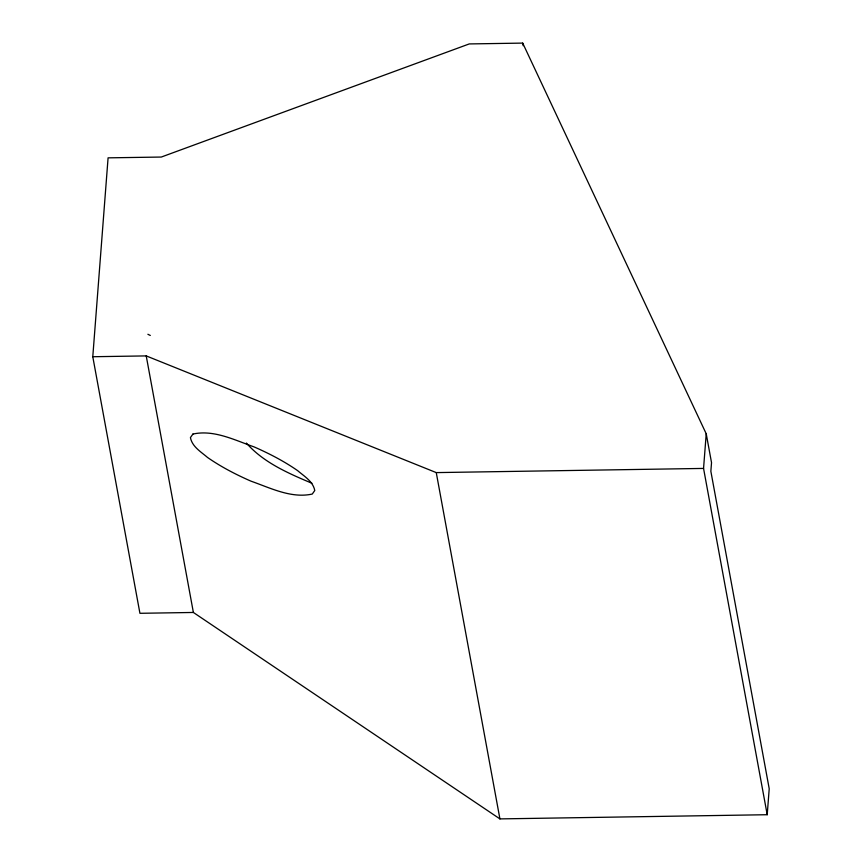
<?xml version="1.0" encoding="UTF-8"?>
<svg xmlns="http://www.w3.org/2000/svg" width="862" height="862" viewBox="0 0 862 862"><rect width="100%" height="100%" fill="white"/><g stroke="black" fill="none" stroke-linecap="round" stroke-linejoin="round"><path stroke-width="1.29" d="M92.784 356.728L108.084 157.843L161.291 157.046L469.251 43.93L522.706 43.1L706.226 433.791L711.527 462.646L710.859 471.309L769.216 788.741L767.212 814.719L499.917 818.9L193.379 612.462L139.924 613.302L92.784 356.728L146.228 355.909L436.258 472.602L703.554 468.422L767.212 814.719M703.554 468.422L706.226 433.791M311.925 483.248C288.414 473.357 263.524 462.614 246.392 443.068M147.887 334.273L150.3 335.458M522.706 43.1L523.191 45.718M436.258 472.602L499.917 818.9M146.228 355.909L193.379 612.462M192.926 434.06L190.416 437.594C192.172 446.742 200.997 451.839 207.537 457.463C221.146 466.924 235.897 474.553 251.057 481.19C270.431 487.967 291.281 498.678 312.26 494.055L314.77 490.521C313.014 481.362 304.189 476.277 297.649 470.652C284.04 461.192 269.289 453.563 254.128 446.915C234.744 440.148 213.895 429.438 192.926 434.06"/></g></svg>
